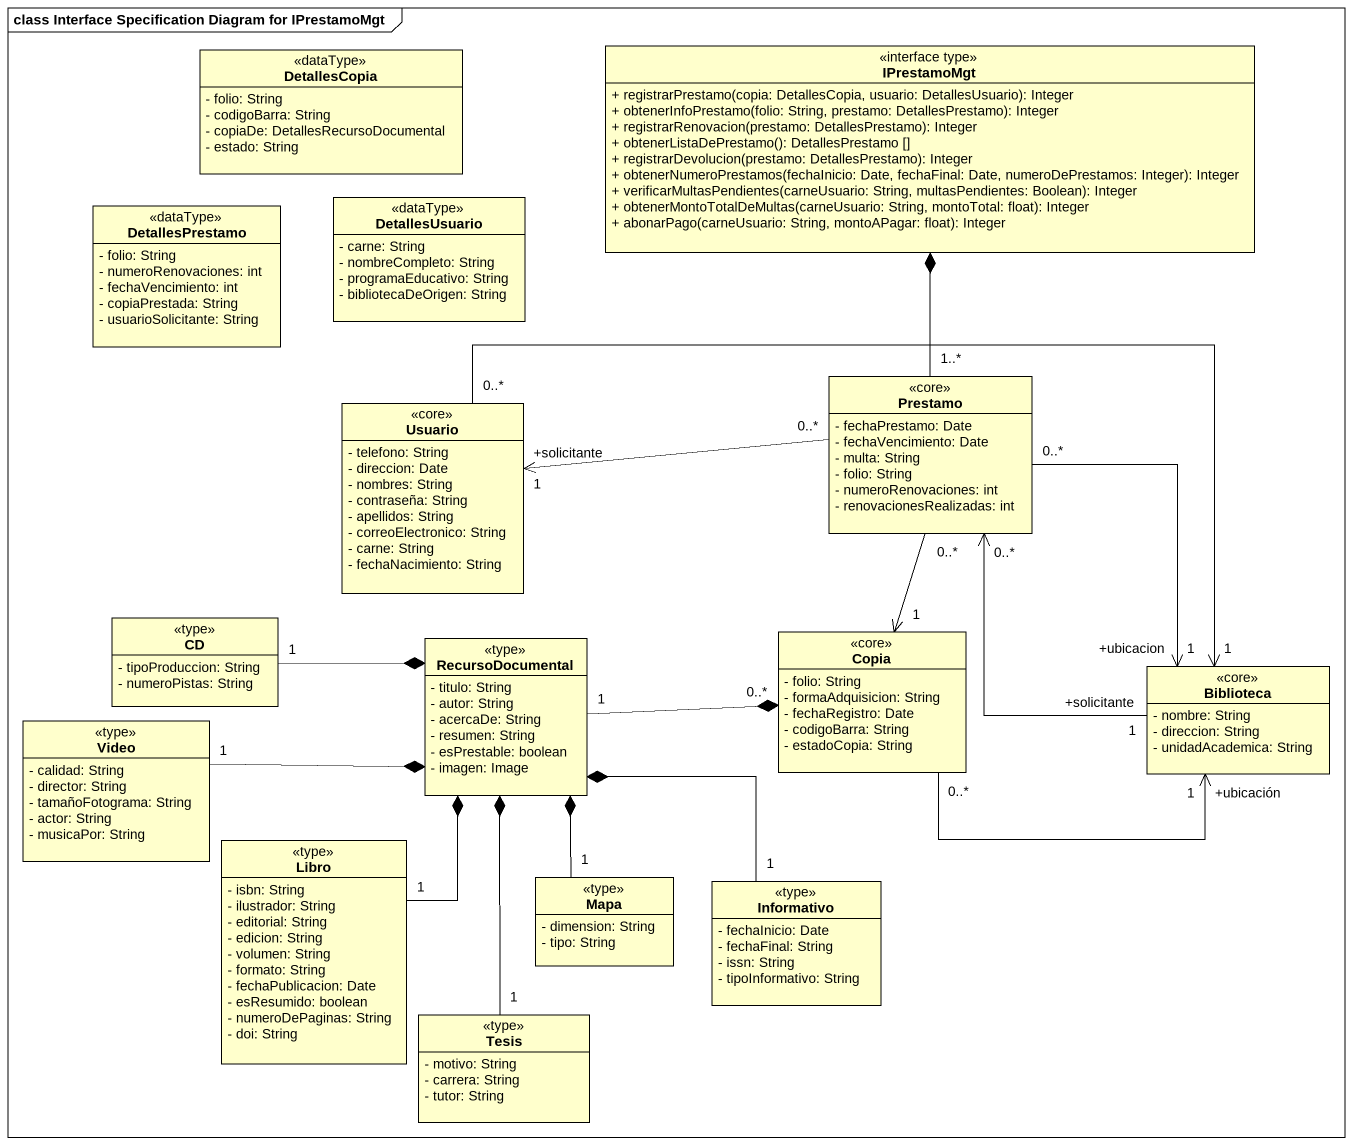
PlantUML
@startuml
mainframe class Interface Specification Diagram for IPrestamoMgt
hide circle
hide empty members
skinparam classAttributeIconSize 0
class DetallesCopia <<dataType>> {
  - folio: String
  - codigoBarra: String
  - copiaDe: DetallesRecursoDocumental
  - estado: String
}
class IPrestamoMgt <<interface type>> {
  + registrarPrestamo(copia: DetallesCopia, usuario: DetallesUsuario): Integer
  + obtenerInfoPrestamo(folio: String, prestamo: DetallesPrestamo): Integer
  + registrarRenovacion(prestamo: DetallesPrestamo): Integer
  + obtenerListaDePrestamo(): DetallesPrestamo []
  + registrarDevolucion(prestamo: DetallesPrestamo): Integer
  + obtenerNumeroPrestamos(fechaInicio: Date, fechaFinal: Date, numeroDePrestamos: Integer): Integer
  + verificarMultasPendientes(carneUsuario: String, multasPendientes: Boolean): Integer
  + obtenerMontoTotalDeMultas(carneUsuario: String, montoTotal: float): Integer
  + abonarPago(carneUsuario: String, montoAPagar: float): Integer
}
class DetallesPrestamo <<dataType>> {
  - folio: String
  - numeroRenovaciones: int
  - fechaVencimiento: int
  - copiaPrestada: String
  - usuarioSolicitante: String
}
class DetallesUsuario <<dataType>> {
  - carne: String
  - nombreCompleto: String
  - programaEducativo: String
  - bibliotecaDeOrigen: String
}
class Usuario <<core>> {
  - telefono: String
  - direccion: Date
  - nombres: String
  - contraseña: String
  - apellidos: String
  - correoElectronico: String
  - carne: String
  - fechaNacimiento: String
}
class Prestamo <<core>> {
  - fechaPrestamo: Date
  - fechaVencimiento: Date
  - multa: String
  - folio: String
  - numeroRenovaciones: int
  - renovacionesRealizadas: int
}
class CD <<type>> {
  - tipoProduccion: String
  - numeroPistas: String
}
class Copia <<core>> {
  - folio: String
  - formaAdquisicion: String
  - fechaRegistro: Date
  - codigoBarra: String
  - estadoCopia: String
}
class RecursoDocumental <<type>> {
  - titulo: String
  - autor: String
  - acercaDe: String
  - resumen: String
  - esPrestable: boolean
  - imagen: Image
}
class Biblioteca <<core>> {
  - nombre: String
  - direccion: String
  - unidadAcademica: String
}
class Video <<type>> {
  - calidad: String
  - director: String
  - tamañoFotograma: String
  - actor: String
  - musicaPor: String
}
class Libro <<type>> {
  - isbn: String
  - ilustrador: String
  - editorial: String
  - edicion: String
  - volumen: String
  - formato: String
  - fechaPublicacion: Date
  - esResumido: boolean
  - numeroDePaginas: String
  - doi: String
}
class Mapa <<type>> {
  - dimension: String
  - tipo: String
}
class Informativo <<type>> {
  - fechaInicio: Date
  - fechaFinal: String
  - issn: String
  - tipoInformativo: String
}
class Tesis <<type>> {
  - motivo: String
  - carrera: String
  - tutor: String
}
Usuario "0..*" -right-> "1" Biblioteca
Prestamo "1..*" -up-* IPrestamoMgt
Prestamo "0..*" -left-> "+solicitante\n1" Usuario
Prestamo "0..*" --> "1" Copia
Prestamo "0..*" --> "+ubicacion\n1" Biblioteca
CD "1" -right-* RecursoDocumental
Copia "0..*" -right-> "+ubicación\n1" Biblioteca
RecursoDocumental "1" -right-* "0..*" Copia
Biblioteca "+solicitante\n1" -up-> "0..*" Prestamo
Video "1" -right-* RecursoDocumental
Libro "1" -up-* RecursoDocumental
Mapa "1" -up-* RecursoDocumental
Informativo "1" -up-* RecursoDocumental
Tesis "1" -up-* RecursoDocumental
@enduml
